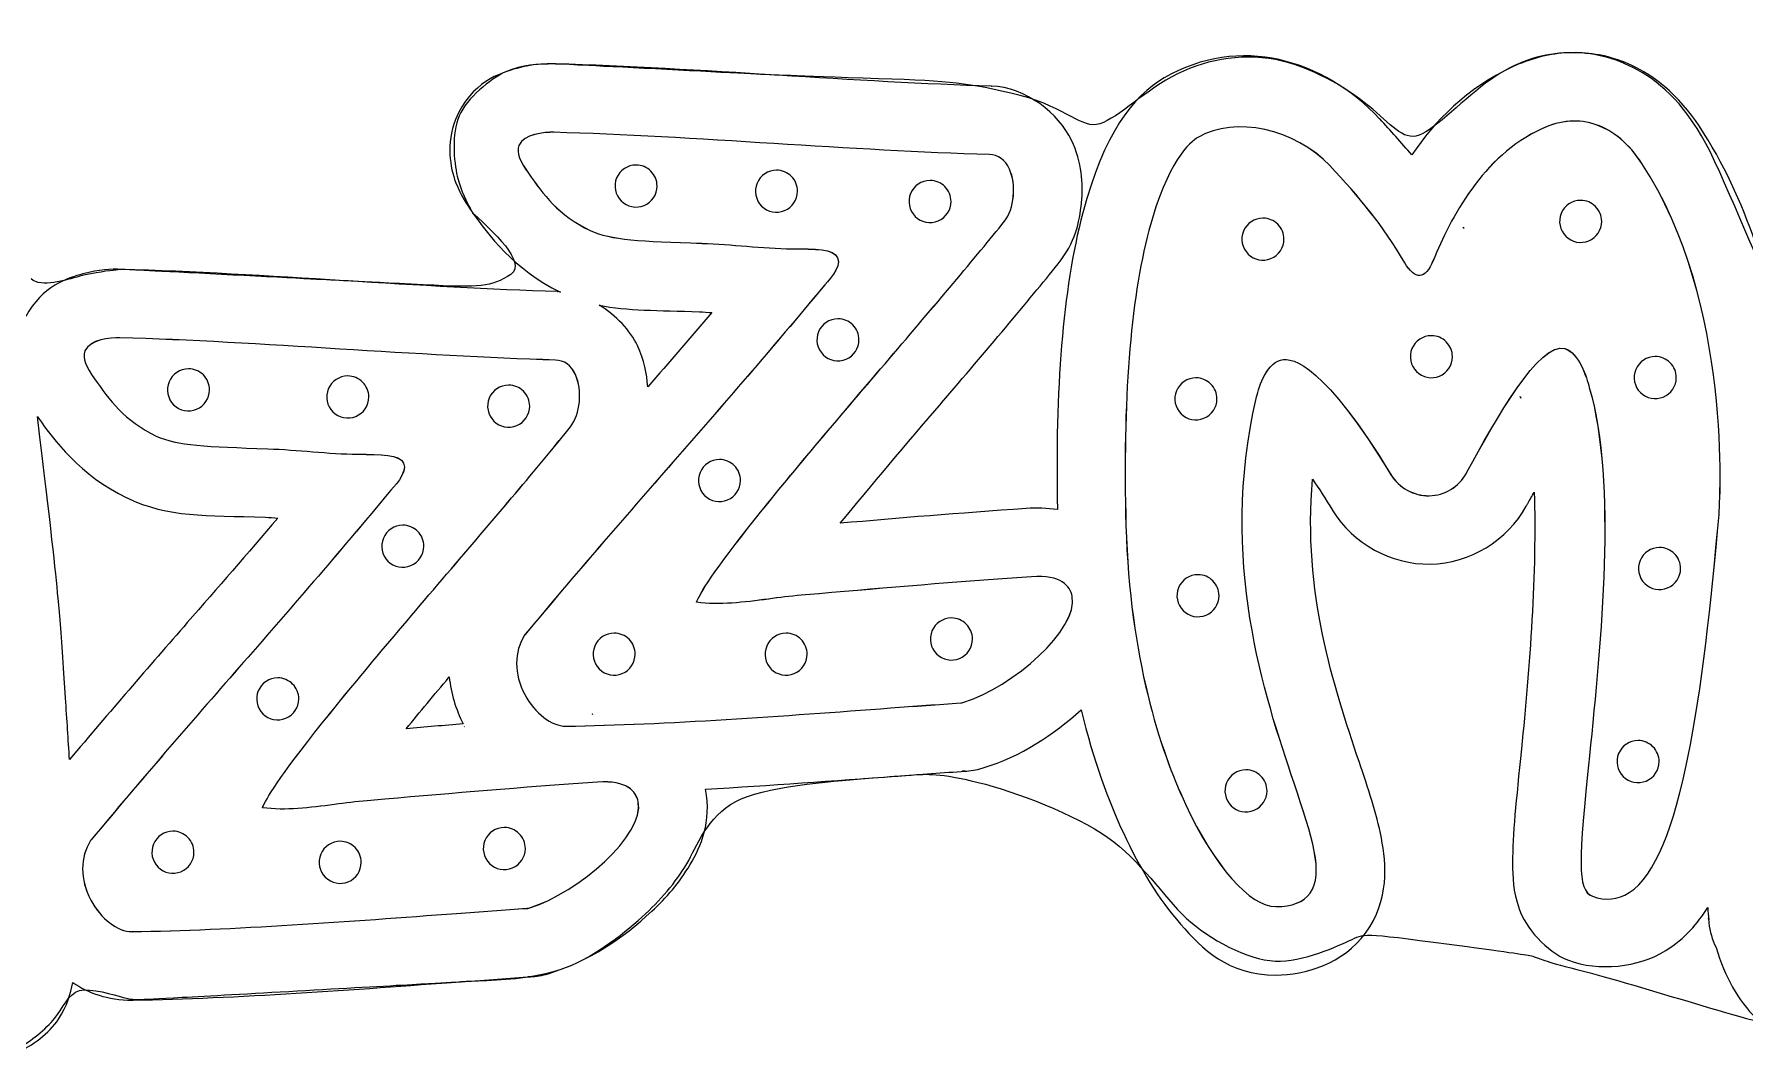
# Model space of a CAD drawing. Header units: millimetres. Extents: x 9.4 to 38.3, y 4.6 to 12.9.
# Drawn here: x 15.74 to 25.14, y 5.31 to 10.9 of the extents above; entities that cross this region are included whole.
import ezdxf

# ---------------------------------------------------------------- set-up
doc = ezdxf.new("R2010")
doc.units = ezdxf.units.MM
doc.layers.add('Outline', color=7, linetype='CONTINUOUS')

msp = doc.modelspace()

# ---------------------------------------------------------------- linework, layer by layer
at = {"layer": 'Outline', "color": 7}
for points in [[(24.445821, 10.760046)], [(18.594718, 10.363617)], [(24.02346, 10.383295)], [(24.322012, 10.404958)], [(19.046894, 10.183743)], [(19.818562, 10.155303)], [(20.661835, 10.09875)], [(24.236176, 9.989494)], [(18.1489, 9.921941)], [(22.490756, 9.891869)], [(23.590647, 9.842089)], [(18.84449, 9.414061)], [(20.156101, 9.338627)], [(16.210882, 9.234488)], [(23.416151, 9.245868)], [(24.645869, 9.131109)], [(16.588218, 9.063662)], [(17.463184, 9.024469)], [(18.347092, 8.974108)], [(22.122681, 9.013964)], [(23.9039, 8.912309)], [(15.758274, 8.80195)], [(15.764381, 8.792795)], [(19.505346, 8.565272)], [(17.765573, 8.204338)], [(24.669566, 8.081681)], [(21.219338, 7.92094)], [(22.134022, 7.932341)], [(20.779449, 7.694399)], [(18.926778, 7.611375)], [(19.871242, 7.611082)], [(17.078592, 7.365381)], [(18.020623, 7.37049)], [(24.551568, 7.020901)], [(22.397579, 6.859927)], [(18.835135, 6.791826)], [(16.50282, 6.522652)], [(18.323321, 6.542971)], [(17.421655, 6.467078)], [(22.561911, 6.108292)]]:
    msp.add_lwpolyline(points, close=True, dxfattribs=at)
for points in [[(19.827176, 10.676867), (19.826453, 10.676914)], [(20.997694, 10.617043), (20.999266, 10.616996)], [(23.132369, 10.437476), (23.131844, 10.438045)], [(23.593746, 9.837351), (23.595317, 9.834662)], [(17.442794, 9.547744), (17.442071, 9.54779)], [(18.613312, 9.487919), (18.614883, 9.487873)], [(23.608207, 8.490163), (23.612873, 8.499494)], [(23.608357, 8.490348), (23.613007, 8.49965)], [(16.25039, 8.354672), (16.25039, 8.354648), (16.250507, 8.354625)], [(23.944933, 8.322533), (23.945341, 8.323353)], [(20.051992, 7.827857), (19.95484, 7.819589)], [(20.051732, 7.827625), (19.954917, 7.81946)], [(18.43865, 7.604615), (18.435033, 7.599964)], [(18.438545, 7.604835), (18.435046, 7.600169)], [(15.912764, 7.254094), (15.912648, 7.255415), (15.902396, 7.41842)], [(18.806101, 7.166591), (18.805763, 7.166591), (18.809655, 7.166864)], [(20.830755, 7.227894), (20.836956, 7.227894), (20.84264, 7.229444)], [(20.830914, 7.228075), (20.836746, 7.228075), (20.842578, 7.229241)], [(18.104703, 7.095715), (18.103595, 7.097789)], [(20.936082, 6.865187), (20.941756, 6.866737)], [(20.471102, 6.824929), (20.472764, 6.825046)], [(20.855617, 6.852726), (20.839054, 6.852179)], [(17.667638, 6.698728), (17.570487, 6.69046)], [(17.667529, 6.698511), (17.570714, 6.690346)], [(16.054302, 6.475486), (16.050684, 6.470835)], [(16.054342, 6.475721), (16.050843, 6.471055)], [(18.44671, 6.098961), (18.452543, 6.098961), (18.458375, 6.100127)], [(18.446918, 6.098765), (18.452603, 6.098765), (18.458287, 6.100315)], [(24.939842, 6.035285), (24.938909, 6.045583), (24.940982, 6.0187)], [(23.054561, 5.963133), (23.054678, 5.963226)], [(24.703344, 5.866904), (24.703776, 5.867177)], [(18.551351, 5.735971), (18.557046, 5.73752)], [(18.086758, 5.695803), (18.08842, 5.69592)], [(18.471774, 5.7236), (18.454528, 5.723031)]]:
    msp.add_lwpolyline(points, dxfattribs=at)
for points in [[(23.131844, 10.438045), (22.82416, 10.764604), (22.362187, 10.902638), (21.948682, 10.662516)], [(24.526807, 10.71774), (24.399068, 10.78276), (24.273565, 10.80758), (24.143834, 10.799654)], [(18.391959, 10.714483), (18.301665, 10.690068), (18.140178, 10.640219), (18.055764, 10.433671)], [(18.564037, 10.738857), (18.523918, 10.738209), (18.418331, 10.736472), (18.330952, 10.696179)], [(18.603627, 10.73952), (18.545549, 10.740871), (18.482338, 10.738921), (18.391959, 10.714483)], [(18.788276, 10.730096), (18.604854, 10.739487), (18.604155, 10.739506), (18.564037, 10.738857)], [(18.605358, 10.739473), (18.604781, 10.73949), (18.604204, 10.739506), (18.603627, 10.73952)], [(19.826453, 10.676914), (19.417941, 10.702591), (18.991226, 10.728722), (18.605358, 10.739473)], [(19.643409, 10.68629), (19.460133, 10.695681), (18.971696, 10.720705), (18.788276, 10.730096)], [(22.559319, 10.763077), (22.362152, 10.800638), (22.158492, 10.759379), (21.989474, 10.667908)], [(23.071091, 10.508836), (22.947387, 10.609244), (22.756485, 10.725516), (22.559319, 10.763077)], [(23.86554, 10.724484), (23.609067, 10.605763), (23.43385, 10.423216), (23.308086, 10.239067)], [(24.143834, 10.799654), (24.014104, 10.791728), (23.880035, 10.750919), (23.740042, 10.652113)], [(24.149928, 10.799368), (24.05033, 10.792342), (23.95393, 10.76542), (23.86554, 10.724484)], [(24.445821, 10.760046), (24.351667, 10.792843), (24.249513, 10.806393), (24.149928, 10.799368)], [(24.887041, 10.398427), (24.781659, 10.559037), (24.633901, 10.694525), (24.445821, 10.760046)], [(24.924208, 10.301414), (24.797655, 10.537004), (24.654545, 10.65272), (24.526807, 10.71774)], [(18.330952, 10.696179), (18.243574, 10.655886), (18.117885, 10.550613), (18.075272, 10.453547)], [(20.295387, 10.660849), (19.826965, 10.676881), (19.826684, 10.676899), (19.643409, 10.68629)], [(20.999266, 10.616996), (20.641328, 10.627223), (20.229491, 10.652378), (19.827176, 10.676867)], [(21.105309, 10.578908), (20.81806, 10.642961), (20.763811, 10.644817), (20.295387, 10.660849)], [(21.948682, 10.662516), (21.775043, 10.562812), (21.616201, 10.353669), (21.501106, 9.921394)], [(21.989474, 10.667908), (21.820457, 10.576436), (21.672741, 10.420398), (21.576349, 10.406476)], [(23.740042, 10.652113), (23.600048, 10.553306), (23.439387, 10.380388), (23.348248, 10.347831)], [(21.439005, 10.320147), (21.371898, 10.464425), (21.18857, 10.612387), (20.997694, 10.617043)], [(21.576349, 10.406476), (21.479958, 10.392555), (21.39256, 10.514856), (21.105309, 10.578908)], [(18.055764, 10.433671), (18.001289, 10.300623), (18.026443, 10.167146), (18.055904, 10.089777)], [(18.075272, 10.453547), (18.032658, 10.356482), (18.045944, 10.204041), (18.064876, 10.121727)], [(22.858015, 10.180166), (22.667885, 10.38196), (22.33789, 10.454556), (22.136096, 10.336746)], [(22.858187, 10.180334), (22.668057, 10.382128), (22.337954, 10.454448), (22.13616, 10.336637)], [(23.348248, 10.347831), (23.257107, 10.315275), (23.194795, 10.408428), (23.071091, 10.508836)], [(23.308086, 10.239067), (23.250932, 10.30712), (23.192666, 10.373217), (23.132369, 10.437476)], [(24.322007, 10.404958), (24.228254, 10.437619), (24.126548, 10.431078), (24.023318, 10.383254)], [(24.572853, 10.191999), (24.430548, 10.408956), (24.22992, 10.478943), (24.02346, 10.383295)], [(18.594713, 10.363617), (18.544556, 10.364784), (18.429172, 10.354258), (18.40351, 10.29127)], [(18.594848, 10.363465), (18.544691, 10.364632), (18.429214, 10.354134), (18.403552, 10.291146)], [(19.803428, 10.301605), (19.395174, 10.327267), (18.971478, 10.353119), (18.594718, 10.363617)], [(19.80328, 10.301644), (19.395026, 10.327306), (18.971608, 10.352967), (18.594848, 10.363465)], [(24.023318, 10.383254), (23.693215, 10.230451), (23.524052, 9.894638), (23.424905, 9.656684)], [(24.02346, 10.383295), (23.693358, 10.230491), (23.524224, 9.894556), (23.425076, 9.656603)], [(24.572642, 10.192052), (24.501489, 10.30053), (24.415764, 10.372298), (24.322012, 10.404958)], [(25.340198, 9.143638), (25.28303, 9.531807), (25.156655, 9.988026), (24.887041, 10.398427)], [(18.40351, 10.29127), (18.38718, 10.251611), (18.411896, 10.201296), (18.45622, 10.138308)], [(18.403552, 10.291146), (18.387222, 10.251487), (18.411717, 10.20133), (18.456042, 10.138342)], [(20.988383, 10.240989), (20.620955, 10.251487), (20.205702, 10.277149), (19.80328, 10.301644)], [(20.988368, 10.241144), (20.620939, 10.251642), (20.20585, 10.27711), (19.803428, 10.301605)], [(21.493978, 9.976252), (21.504219, 10.084619), (21.497204, 10.195093), (21.439005, 10.320147)], [(22.136096, 10.336746), (22.087106, 10.308751), (21.964592, 10.201392), (21.864278, 9.824632)], [(22.13616, 10.336637), (22.08717, 10.308643), (21.964693, 10.20133), (21.86438, 9.82457)], [(25.331811, 9.428892), (25.232025, 9.56391), (25.050761, 10.065825), (24.924208, 10.301414)], [(19.046894, 10.183743), (19.000161, 10.183743), (18.95803, 10.155592), (18.940146, 10.112416)], [(19.128595, 10.149901), (19.106927, 10.17157), (19.077538, 10.183743), (19.046894, 10.183743)], [(19.162437, 10.0682), (19.162437, 10.098844), (19.150264, 10.128232), (19.128595, 10.149901)], [(19.818562, 10.155303), (19.771829, 10.155303), (19.729698, 10.127151), (19.711814, 10.083976)], [(19.900263, 10.121461), (19.878595, 10.143129), (19.849206, 10.155303), (19.818562, 10.155303)], [(21.097922, 10.161563), (21.074594, 10.211719), (21.036192, 10.239978), (20.988368, 10.241144)], [(21.098029, 10.161671), (21.0747, 10.211828), (21.036207, 10.239823), (20.988383, 10.240989)], [(21.07105, 9.874759), (21.124706, 9.942412), (21.137581, 10.076412), (21.097922, 10.161563)], [(21.0712, 9.874727), (21.124857, 9.94238), (21.137688, 10.076521), (21.098029, 10.161671)], [(23.269876, 9.646349), (23.149732, 9.853975), (23.017817, 10.009866), (22.858015, 10.180166)], [(23.26994, 9.646105), (23.149797, 9.853731), (23.017989, 10.010034), (22.858187, 10.180334)], [(24.996389, 8.262455), (24.999888, 8.309113), (25.075378, 9.426868), (24.572642, 10.192052)], [(24.996271, 8.262707), (24.99977, 8.309364), (25.075589, 9.426814), (24.572853, 10.191999)], [(18.055904, 10.089777), (18.085418, 10.012257), (18.118538, 9.965086), (18.1489, 9.921941)], [(18.064876, 10.121727), (18.083808, 10.039412), (18.121007, 9.972278), (18.134951, 9.947092)], [(18.456042, 10.138342), (18.536526, 10.024031), (18.62051, 9.906221), (18.795476, 9.823404)], [(18.45622, 10.138308), (18.536705, 10.023997), (18.620769, 9.906416), (18.795734, 9.823599)], [(18.940146, 10.112416), (18.922262, 10.069241), (18.932147, 10.019543), (18.965192, 9.986498)], [(19.09111, 9.961452), (19.134286, 9.979336), (19.162437, 10.021467), (19.162437, 10.0682)], [(19.711814, 10.083976), (19.69393, 10.0408), (19.703815, 9.991103), (19.73686, 9.958058)], [(19.934105, 10.039759), (19.934105, 10.070403), (19.921932, 10.099792), (19.900263, 10.121461)], [(20.661835, 10.09875), (20.615102, 10.09875), (20.572971, 10.070599), (20.555087, 10.027423)], [(20.743537, 10.064908), (20.721868, 10.086576), (20.692479, 10.09875), (20.661835, 10.09875)], [(20.777378, 9.983207), (20.777378, 10.013851), (20.765205, 10.043239), (20.743537, 10.064908)], [(18.965192, 9.986498), (18.998238, 9.953453), (19.047935, 9.943568), (19.09111, 9.961452)], [(19.862778, 9.933011), (19.905954, 9.950895), (19.934105, 9.993027), (19.934105, 10.039759)], [(20.555087, 10.027423), (20.537203, 9.984248), (20.547089, 9.93455), (20.580134, 9.901505)], [(20.706052, 9.876459), (20.749227, 9.894342), (20.777378, 9.936474), (20.777378, 9.983207)], [(21.365806, 9.641152), (21.458628, 9.758189), (21.483731, 9.867832), (21.493978, 9.976252)], [(24.236176, 9.989494), (24.189443, 9.989494), (24.147312, 9.961343), (24.129428, 9.918167)], [(24.317877, 9.955652), (24.296209, 9.977321), (24.26682, 9.989494), (24.236176, 9.989494)], [(18.134951, 9.947092), (18.148897, 9.921907), (18.148897, 9.921883), (18.148897, 9.921872)], [(18.148897, 9.921872), (18.303701, 9.777221), (18.458515, 9.632561), (18.34095, 9.570205)], [(18.1489, 9.921871), (18.230031, 9.806641), (18.376374, 9.607819), (18.631081, 9.485869)], [(19.73686, 9.958058), (19.769906, 9.925013), (19.819603, 9.915128), (19.862778, 9.933011)], [(20.43899, 9.12004), (20.683942, 9.408151), (20.916064, 9.679931), (21.0712, 9.874727)], [(20.439048, 9.120283), (20.684001, 9.408394), (20.915913, 9.679963), (21.07105, 9.874759)], [(20.580134, 9.901505), (20.613179, 9.86846), (20.662876, 9.858575), (20.706052, 9.876459)], [(21.500791, 9.920186), (21.388456, 9.492543), (21.349086, 8.950044), (21.361889, 8.290314)], [(21.501106, 9.921394), (21.501, 9.920992), (21.500895, 9.920589), (21.500791, 9.920186)], [(22.490756, 9.891869), (22.444023, 9.891869), (22.401892, 9.863718), (22.384008, 9.820543)], [(22.572457, 9.858027), (22.550789, 9.879696), (22.5214, 9.891869), (22.490756, 9.891869)], [(24.129428, 9.918167), (24.111544, 9.874992), (24.121429, 9.825295), (24.154474, 9.792249)], [(24.280392, 9.767203), (24.323568, 9.785087), (24.351719, 9.827218), (24.351719, 9.873951)], [(24.351719, 9.873951), (24.351719, 9.904595), (24.339546, 9.933984), (24.317877, 9.955652)], [(18.795476, 9.823404), (18.906288, 9.770914), (19.074255, 9.765082), (19.409023, 9.753417)], [(18.795734, 9.823599), (18.906546, 9.771109), (19.074365, 9.764983), (19.409133, 9.753319)], [(21.864278, 9.824632), (21.761631, 9.433875), (21.719525, 8.88786), (21.738187, 8.201994)], [(21.86438, 9.82457), (21.761733, 9.433813), (21.719741, 8.887919), (21.738404, 8.202052)], [(22.384008, 9.820543), (22.366124, 9.777367), (22.37601, 9.72767), (22.409055, 9.694625)], [(22.534973, 9.669578), (22.578148, 9.687462), (22.606299, 9.729593), (22.606299, 9.776326)], [(22.606299, 9.776326), (22.606299, 9.80697), (22.594126, 9.836359), (22.572457, 9.858027)], [(23.590647, 9.842089), (23.591405, 9.84077), (23.593367, 9.837992), (23.593746, 9.837351)], [(23.595317, 9.834662), (23.593804, 9.837278), (23.592164, 9.839487), (23.590647, 9.842089)], [(24.154474, 9.792249), (24.187519, 9.759204), (24.237217, 9.749319), (24.280392, 9.767203)], [(19.409023, 9.753417), (19.573491, 9.747585), (19.73796, 9.725423), (19.903594, 9.72309)], [(19.409133, 9.753319), (19.573601, 9.747487), (19.738041, 9.72568), (19.903676, 9.723347)], [(19.903594, 9.72309), (20.028403, 9.721923), (20.132216, 9.724256), (20.154379, 9.674099)], [(19.903676, 9.723347), (20.028485, 9.72218), (20.132144, 9.72441), (20.154306, 9.674254)], [(22.409055, 9.694625), (22.4421, 9.66158), (22.491797, 9.651694), (22.534973, 9.669578)], [(16.008146, 9.58545), (15.925254, 9.563116), (15.782743, 9.518304), (15.694256, 9.350772)], [(16.188294, 9.606648), (16.15629, 9.602914), (16.071641, 9.592936), (15.991266, 9.572287)], [(16.219769, 9.610396), (16.161658, 9.611748), (16.098498, 9.609793), (16.008146, 9.58545)], [(16.404338, 9.600973), (16.220996, 9.610364), (16.220297, 9.610382), (16.188294, 9.606648)], [(16.2215, 9.61035), (16.220923, 9.610367), (16.220346, 9.610382), (16.219769, 9.610396)], [(17.442071, 9.54779), (17.03358, 9.573466), (16.607377, 9.599598), (16.2215, 9.61035)], [(17.259105, 9.557167), (17.075909, 9.566558), (16.58768, 9.591582), (16.404338, 9.600973)], [(20.154306, 9.674254), (20.177635, 9.620598), (20.095987, 9.539852), (20.072658, 9.513024)], [(20.154379, 9.674099), (20.177707, 9.620443), (20.096057, 9.539959), (20.072728, 9.513131)], [(20.725676, 8.876769), (20.970295, 9.164487), (21.202524, 9.436116), (21.365328, 9.640537)], [(21.365328, 9.640537), (21.365487, 9.640742), (21.365647, 9.640947), (21.365806, 9.641152)], [(23.352558, 9.576069), (23.326896, 9.574903), (23.296704, 9.600858), (23.269876, 9.646349)], [(23.352757, 9.576118), (23.327095, 9.574952), (23.296768, 9.600614), (23.26994, 9.646105)], [(23.424905, 9.656684), (23.405075, 9.607694), (23.378219, 9.578402), (23.352558, 9.576069)], [(23.425076, 9.656603), (23.405247, 9.607612), (23.378419, 9.578451), (23.352757, 9.576118)], [(15.991266, 9.572287), (15.910891, 9.551639), (15.781369, 9.506609), (15.723164, 9.557909)], [(17.811618, 9.528895), (17.442583, 9.547757), (17.442302, 9.547776), (17.259105, 9.557167)], [(18.614883, 9.487873), (18.256946, 9.498099), (17.845109, 9.523255), (17.442794, 9.547744)], [(18.34095, 9.570205), (18.223387, 9.507848), (18.180654, 9.510032), (17.811618, 9.528895)], [(20.072728, 9.513131), (19.799781, 9.181862), (19.519835, 8.861091), (19.249221, 8.550818)], [(20.072658, 9.513024), (19.799711, 9.181755), (19.520066, 8.861082), (19.249453, 8.550809)], [(18.631081, 9.485869), (18.62513, 9.48629), (18.619281, 9.487774), (18.613312, 9.487919)], [(18.84449, 9.414061), (19.00069, 9.381395), (19.164283, 9.385616), (19.396042, 9.377541)], [(19.054471, 9.191002), (19.016042, 9.273626), (18.938814, 9.356611), (18.84449, 9.414061)], [(19.462634, 9.372962), (19.345161, 9.235386), (19.228259, 9.099597), (19.111017, 8.964913)], [(19.396042, 9.377541), (19.416279, 9.376821), (19.441266, 9.374297), (19.462634, 9.372962)], [(20.156101, 9.338627), (20.109368, 9.338627), (20.067237, 9.310476), (20.049353, 9.267301)], [(20.237802, 9.304785), (20.216134, 9.326454), (20.186745, 9.338627), (20.156101, 9.338627)], [(20.271644, 9.223084), (20.271644, 9.253728), (20.259471, 9.283117), (20.237802, 9.304785)], [(16.210882, 9.234488), (16.160725, 9.235655), (16.044824, 9.225129), (16.019162, 9.162141)], [(16.210645, 9.234351), (16.160488, 9.235518), (16.04501, 9.22502), (16.019349, 9.162032)], [(17.419077, 9.17253), (17.010823, 9.198192), (16.587405, 9.223853), (16.210645, 9.234351)], [(17.419076, 9.172477), (17.010822, 9.198138), (16.587641, 9.22399), (16.210882, 9.234488)], [(20.049353, 9.267301), (20.031469, 9.224125), (20.041354, 9.174428), (20.0744, 9.141383)], [(20.200317, 9.116336), (20.243493, 9.13422), (20.271644, 9.176351), (20.271644, 9.223084)], [(23.416151, 9.245868), (23.369418, 9.245868), (23.327286, 9.217717), (23.309403, 9.174542)], [(23.497852, 9.212026), (23.476183, 9.233695), (23.446795, 9.245868), (23.416151, 9.245868)], [(23.531694, 9.130325), (23.531694, 9.160969), (23.51952, 9.190358), (23.497852, 9.212026)], [(23.612873, 8.499494), (23.770343, 8.784106), (24.008296, 9.214522), (24.148269, 9.174863)], [(23.613007, 8.49965), (23.770477, 8.784261), (24.008401, 9.214719), (24.148374, 9.17506)], [(16.019162, 9.162141), (16.002832, 9.122482), (16.027547, 9.072167), (16.071871, 9.009179)], [(16.019349, 9.162032), (16.003019, 9.122373), (16.027514, 9.072216), (16.071839, 9.009228)], [(18.604015, 9.112015), (18.236587, 9.122513), (17.821496, 9.147981), (17.419076, 9.172477)], [(18.60418, 9.111875), (18.236751, 9.122373), (17.821499, 9.148035), (17.419077, 9.17253)], [(19.111017, 8.964913), (19.106817, 9.03666), (19.091846, 9.110694), (19.054471, 9.191002)], [(19.710927, 8.251086), (19.915054, 8.506537), (20.181265, 8.819342), (20.439048, 9.120283)], [(19.711131, 8.251042), (19.915258, 8.506493), (20.181207, 8.819099), (20.43899, 9.12004)], [(20.0744, 9.141383), (20.107445, 9.108338), (20.157142, 9.098452), (20.200317, 9.116336)], [(22.587572, 9.111875), (22.658725, 9.131705), (22.832525, 9.075716), (23.194121, 8.481998)], [(22.587747, 9.112015), (22.6589, 9.131844), (22.832316, 9.075797), (23.193911, 8.48208)], [(23.309403, 9.174542), (23.291519, 9.131366), (23.301404, 9.081669), (23.334449, 9.048624)], [(23.460367, 9.023577), (23.503543, 9.041461), (23.531694, 9.083592), (23.531694, 9.130325)], [(24.148269, 9.174863), (24.228754, 9.152701), (24.268412, 9.013894), (24.283576, 8.961404)], [(24.148374, 9.17506), (24.228858, 9.152898), (24.268603, 9.014127), (24.283766, 8.961637)], [(24.645869, 9.131109), (24.599136, 9.131109), (24.557005, 9.102958), (24.539121, 9.059783)], [(24.72757, 9.097268), (24.705902, 9.118936), (24.676513, 9.131109), (24.645869, 9.131109)], [(16.588218, 9.063662), (16.541485, 9.063662), (16.499354, 9.035511), (16.48147, 8.992336)], [(16.669919, 9.02982), (16.648251, 9.051489), (16.618862, 9.063662), (16.588218, 9.063662)], [(16.703761, 8.948119), (16.703761, 8.978763), (16.691588, 9.008152), (16.669919, 9.02982)], [(17.463184, 9.024469), (17.416451, 9.024469), (17.37432, 8.996318), (17.356436, 8.953142)], [(17.544885, 8.990627), (17.523217, 9.012296), (17.493828, 9.024469), (17.463184, 9.024469)], [(18.713569, 9.032433), (18.69024, 9.08259), (18.651838, 9.110849), (18.604015, 9.112015)], [(18.713825, 9.032557), (18.690496, 9.082714), (18.652004, 9.110709), (18.60418, 9.111875)], [(18.686997, 8.745613), (18.740653, 8.813267), (18.753484, 8.947407), (18.713825, 9.032557)], [(18.687214, 8.745629), (18.74087, 8.813283), (18.753228, 8.947283), (18.713569, 9.032433)], [(22.453389, 8.900659), (22.463887, 8.943817), (22.502597, 9.088686), (22.587747, 9.112015)], [(22.453432, 8.90075), (22.46393, 8.943908), (22.502422, 9.088546), (22.587572, 9.111875)], [(23.334449, 9.048624), (23.367494, 9.015579), (23.417192, 9.005693), (23.460367, 9.023577)], [(24.539121, 9.059783), (24.521237, 9.016607), (24.531122, 8.96691), (24.564167, 8.933865)], [(24.761412, 9.015566), (24.761412, 9.04621), (24.749239, 9.075599), (24.72757, 9.097268)], [(16.071839, 9.009228), (16.152323, 8.894917), (16.236307, 8.777107), (16.411273, 8.69429)], [(16.071871, 9.009179), (16.152356, 8.894868), (16.23642, 8.777287), (16.411386, 8.69447)], [(16.48147, 8.992336), (16.463586, 8.94916), (16.473471, 8.899463), (16.506517, 8.866418)], [(16.632434, 8.841371), (16.67561, 8.859255), (16.703761, 8.901386), (16.703761, 8.948119)], [(17.356436, 8.953142), (17.338552, 8.909967), (17.348437, 8.86027), (17.381482, 8.827225)], [(17.578727, 8.908926), (17.578727, 8.93957), (17.566554, 8.968959), (17.544885, 8.990627)], [(18.347092, 8.974108), (18.300359, 8.974108), (18.258228, 8.945957), (18.240344, 8.902781)], [(18.428793, 8.940266), (18.407125, 8.961935), (18.377736, 8.974108), (18.347092, 8.974108)], [(18.462635, 8.858565), (18.462635, 8.889209), (18.450462, 8.918598), (18.428793, 8.940266)], [(22.015933, 8.942637), (21.998049, 8.899462), (22.007934, 8.849764), (22.040979, 8.816719)], [(22.122681, 9.013964), (22.075948, 9.013964), (22.033817, 8.985813), (22.015933, 8.942637)], [(22.204382, 8.980122), (22.182714, 9.001791), (22.153325, 9.013964), (22.122681, 9.013964)], [(22.238224, 8.898421), (22.238224, 8.929065), (22.226051, 8.958454), (22.204382, 8.980122)], [(24.283576, 8.961404), (24.43638, 8.430674), (24.348897, 7.567509), (24.284743, 6.937631)], [(24.283766, 8.961637), (24.43657, 8.430907), (24.348954, 7.56735), (24.284804, 6.937473)], [(24.564167, 8.933865), (24.597212, 8.90082), (24.64691, 8.890934), (24.690085, 8.908818)], [(24.690085, 8.908818), (24.733261, 8.926702), (24.761412, 8.968833), (24.761412, 9.015566)], [(16.506517, 8.866418), (16.539562, 8.833373), (16.589259, 8.823487), (16.632434, 8.841371)], [(17.5074, 8.802178), (17.550576, 8.820062), (17.578727, 8.862193), (17.578727, 8.908926)], [(18.240344, 8.902781), (18.22246, 8.859606), (18.232345, 8.809909), (18.26539, 8.776863)], [(18.391308, 8.751817), (18.434484, 8.769701), (18.462635, 8.811832), (18.462635, 8.858565)], [(20.168544, 8.215111), (20.339762, 8.422846), (20.52987, 8.648172), (20.724767, 8.875699)], [(20.724767, 8.875699), (20.725071, 8.876055), (20.725374, 8.876412), (20.725676, 8.876769)], [(22.166897, 8.791673), (22.210073, 8.809557), (22.238224, 8.851688), (22.238224, 8.898421)], [(22.662162, 6.786061), (22.497694, 7.273632), (22.249262, 8.011832), (22.453389, 8.900659)], [(22.662225, 6.785994), (22.497757, 7.273566), (22.249305, 8.011922), (22.453432, 8.90075)], [(23.907431, 8.901921), (23.904292, 8.908815), (23.903514, 8.913086), (23.9039, 8.912309)], [(23.9039, 8.912309), (23.90418, 8.911753), (23.906654, 8.903921), (23.907431, 8.901921)], [(15.872116, 7.80166), (15.858037, 7.961845), (15.83409, 8.173174), (15.758274, 8.80195)], [(15.758344, 8.801953), (15.760323, 8.799131), (15.762424, 8.795576), (15.764381, 8.792795)], [(15.764381, 8.792725), (15.845939, 8.67689), (15.993191, 8.476444), (16.25039, 8.354672)], [(17.381482, 8.827225), (17.414528, 8.794179), (17.464225, 8.784294), (17.5074, 8.802178)], [(18.054694, 7.991154), (18.299647, 8.279265), (18.532078, 8.550834), (18.687214, 8.745629)], [(18.054787, 7.990926), (18.299739, 8.279037), (18.531861, 8.550818), (18.686997, 8.745613)], [(18.26539, 8.776863), (18.298436, 8.743818), (18.348133, 8.733933), (18.391308, 8.751817)], [(22.040979, 8.816719), (22.074025, 8.783674), (22.123722, 8.773789), (22.166897, 8.791673)], [(16.411273, 8.69429), (16.522084, 8.6418), (16.690052, 8.635968), (17.02482, 8.624303)], [(16.411386, 8.69447), (16.522198, 8.64198), (16.690017, 8.635854), (17.024784, 8.62419)], [(17.024784, 8.62419), (17.189252, 8.618358), (17.353693, 8.596551), (17.519328, 8.594218)], [(17.02482, 8.624303), (17.189288, 8.618471), (17.353756, 8.596309), (17.519391, 8.593976)], [(17.519328, 8.594218), (17.644137, 8.593051), (17.747796, 8.595282), (17.769958, 8.545125)], [(17.519391, 8.593976), (17.6442, 8.592809), (17.748013, 8.595142), (17.770175, 8.544985)], [(19.505346, 8.565272), (19.458613, 8.565272), (19.416481, 8.537121), (19.398598, 8.493946)], [(19.587047, 8.531431), (19.565378, 8.553099), (19.53599, 8.565272), (19.505346, 8.565272)], [(17.769958, 8.545125), (17.793287, 8.491469), (17.711637, 8.410723), (17.688309, 8.383895)], [(17.770175, 8.544985), (17.793504, 8.491329), (17.711853, 8.410845), (17.688524, 8.384017)], [(19.249221, 8.550818), (18.983273, 8.246377), (18.707993, 7.930271), (18.438545, 7.604835)], [(19.249453, 8.550809), (18.983505, 8.246369), (18.708098, 7.930051), (18.43865, 7.604615)], [(19.398598, 8.493946), (19.380714, 8.45077), (19.390599, 8.401073), (19.423644, 8.368028)], [(19.620889, 8.449729), (19.620889, 8.480373), (19.608715, 8.509762), (19.587047, 8.531431)], [(23.193911, 8.48208), (23.239402, 8.408594), (23.317918, 8.365158), (23.404234, 8.366325)], [(23.194121, 8.481998), (23.239612, 8.408512), (23.317764, 8.365354), (23.40408, 8.36652)], [(23.40408, 8.36652), (23.490397, 8.367686), (23.566216, 8.414344), (23.608207, 8.490163)], [(23.404234, 8.366325), (23.490551, 8.367491), (23.566365, 8.41453), (23.608357, 8.490348)], [(17.688524, 8.384017), (17.415577, 8.052748), (17.135632, 7.731977), (16.865018, 7.421704)], [(17.688309, 8.383895), (17.415363, 8.052626), (17.135718, 7.731953), (16.865104, 7.42168)], [(19.423644, 8.368028), (19.456689, 8.334983), (19.506387, 8.325097), (19.549562, 8.342981)], [(19.549562, 8.342981), (19.592738, 8.360865), (19.620889, 8.402996), (19.620889, 8.449729)], [(23.018548, 6.906243), (22.880217, 7.316327), (22.70821, 7.83724), (22.763571, 8.45656)], [(22.763571, 8.45656), (22.79741, 8.406558), (22.833534, 8.351171), (22.872924, 8.286492)], [(23.980631, 8.385753), (23.996506, 7.960101), (23.955434, 7.413116), (23.910872, 6.975568)], [(23.945341, 8.323353), (23.956361, 8.343261), (23.969048, 8.365005), (23.980631, 8.385753)], [(16.250507, 8.354625), (16.483759, 8.244167), (16.676723, 8.260085), (17.011654, 8.248415)], [(21.190614, 8.295759), (20.813933, 8.270272), (20.493061, 8.243088), (20.168544, 8.215111)], [(21.361889, 8.290314), (21.30464, 8.298192), (21.247056, 8.300143), (21.190614, 8.295759)], [(22.872924, 8.286492), (22.873393, 8.285716), (22.873863, 8.284941), (22.874337, 8.284168)], [(22.874337, 8.284168), (22.98684, 8.102433), (23.193942, 7.987459), (23.409441, 7.990371)], [(23.409441, 7.990371), (23.62935, 7.993343), (23.834405, 8.122272), (23.93737, 8.308181)], [(23.93737, 8.308181), (23.939994, 8.31291), (23.942515, 8.317695), (23.944933, 8.322533)], [(17.078247, 8.243836), (16.912406, 8.049615), (16.74609, 7.857285), (16.581713, 7.668818)], [(17.011654, 8.248415), (17.031892, 8.247696), (17.056879, 8.245171), (17.078247, 8.243836)], [(17.765573, 8.204338), (17.71884, 8.204338), (17.676709, 8.176187), (17.658825, 8.133011)], [(17.847275, 8.170496), (17.825606, 8.192165), (17.796217, 8.204338), (17.765573, 8.204338)], [(19.378648, 7.780831), (19.397311, 7.826322), (19.465976, 7.945479), (19.710927, 8.251086)], [(19.378696, 7.780967), (19.397359, 7.826458), (19.466179, 7.945435), (19.711131, 8.251042)], [(21.738187, 8.201994), (21.759183, 7.471803), (21.927142, 6.966965), (22.064782, 6.671856)], [(21.738404, 8.202052), (21.7594, 7.471861), (21.927367, 6.966792), (22.065007, 6.671683)], [(24.502867, 6.185277), (24.790978, 6.367242), (24.909954, 7.291062), (24.996271, 8.262707)], [(24.502879, 6.185064), (24.790989, 6.367029), (24.910072, 7.290812), (24.996389, 8.262455)], [(17.658825, 8.133011), (17.640941, 8.089836), (17.650827, 8.040139), (17.683872, 8.007094)], [(17.80979, 7.982047), (17.852965, 7.999931), (17.881116, 8.042062), (17.881116, 8.088795)], [(17.881116, 8.088795), (17.881116, 8.119439), (17.868943, 8.148828), (17.847275, 8.170496)], [(24.669566, 8.081681), (24.622833, 8.081681), (24.580702, 8.05353), (24.562818, 8.010354)], [(24.751267, 8.047839), (24.729598, 8.069507), (24.70021, 8.081681), (24.669566, 8.081681)], [(17.326928, 7.121929), (17.531055, 7.377379), (17.797003, 7.689985), (18.054787, 7.990926)], [(17.327091, 7.121957), (17.531218, 7.377407), (17.796912, 7.690213), (18.054694, 7.991154)], [(17.683872, 8.007094), (17.716917, 7.974048), (17.766614, 7.964163), (17.80979, 7.982047)], [(24.562818, 8.010354), (24.544934, 7.967178), (24.554819, 7.917481), (24.587864, 7.884436)], [(24.785109, 7.966138), (24.785109, 7.996781), (24.772936, 8.02617), (24.751267, 8.047839)], [(21.219338, 7.92094), (20.787756, 7.891779), (20.429658, 7.860285), (20.051732, 7.827625)], [(21.219362, 7.920874), (20.787779, 7.891713), (20.429919, 7.860517), (20.051992, 7.827857)], [(21.443295, 7.813627), (21.430464, 7.869617), (21.383806, 7.933771), (21.219338, 7.92094)], [(21.44312, 7.813387), (21.430289, 7.869377), (21.38383, 7.933705), (21.219362, 7.920874)], [(22.134022, 7.932341), (22.087289, 7.932341), (22.045158, 7.904189), (22.027274, 7.861014)], [(22.215723, 7.898499), (22.194055, 7.920167), (22.164666, 7.932341), (22.134022, 7.932341)], [(22.249565, 7.816798), (22.249565, 7.847441), (22.237392, 7.87683), (22.215723, 7.898499)], [(24.713782, 7.85939), (24.756958, 7.877273), (24.785109, 7.919405), (24.785109, 7.966138)], [(15.902279, 7.41981), (15.891578, 7.580329), (15.880579, 7.710904), (15.872116, 7.80166)], [(19.954917, 7.81946), (19.893096, 7.813627), (19.833608, 7.806629), (19.775286, 7.798464)], [(19.95484, 7.819589), (19.893019, 7.813756), (19.833846, 7.806566), (19.775524, 7.798401)], [(20.842578, 7.229241), (21.120191, 7.315558), (21.478288, 7.632829), (21.443295, 7.813627)], [(20.84264, 7.229444), (21.120253, 7.315761), (21.478113, 7.632589), (21.44312, 7.813387)], [(22.027274, 7.861014), (22.00939, 7.817838), (22.019276, 7.768141), (22.052321, 7.735096)], [(22.178239, 7.71005), (22.221414, 7.727933), (22.249565, 7.770065), (22.249565, 7.816798)], [(24.587864, 7.884436), (24.620909, 7.851391), (24.670607, 7.841506), (24.713782, 7.85939)], [(19.775524, 7.798401), (19.637884, 7.780905), (19.506957, 7.763335), (19.378648, 7.780831)], [(19.775286, 7.798464), (19.637646, 7.780967), (19.507004, 7.763471), (19.378696, 7.780967)], [(22.052321, 7.735096), (22.085366, 7.702051), (22.135063, 7.692166), (22.178239, 7.71005)], [(16.581713, 7.668818), (16.370559, 7.427103), (16.152353, 7.174355), (15.93468, 6.916304)], [(20.672701, 7.623073), (20.654817, 7.579897), (20.664702, 7.5302), (20.697748, 7.497155)], [(20.779449, 7.694399), (20.732716, 7.694399), (20.690585, 7.666248), (20.672701, 7.623073)], [(20.86115, 7.660558), (20.839482, 7.682226), (20.810093, 7.694399), (20.779449, 7.694399)], [(20.894992, 7.578856), (20.894992, 7.6095), (20.882819, 7.638889), (20.86115, 7.660558)], [(18.435033, 7.599964), (18.375545, 7.508982), (18.375412, 7.386514), (18.436071, 7.273369)], [(18.435046, 7.600169), (18.375558, 7.509187), (18.375558, 7.38671), (18.436212, 7.273566)], [(18.82003, 7.540048), (18.802146, 7.496873), (18.812031, 7.447176), (18.845077, 7.414131)], [(18.926778, 7.611375), (18.880045, 7.611375), (18.837914, 7.583224), (18.82003, 7.540048)], [(19.008479, 7.577533), (18.986811, 7.599202), (18.957422, 7.611375), (18.926778, 7.611375)], [(19.042321, 7.495832), (19.042321, 7.526476), (19.030148, 7.555865), (19.008479, 7.577533)], [(19.764494, 7.539755), (19.74661, 7.49658), (19.756495, 7.446883), (19.78954, 7.413838)], [(19.871242, 7.611082), (19.824509, 7.611082), (19.782378, 7.582931), (19.764494, 7.539755)], [(19.952943, 7.57724), (19.931274, 7.598909), (19.901886, 7.611082), (19.871242, 7.611082)], [(19.986785, 7.495539), (19.986785, 7.526183), (19.974612, 7.555572), (19.952943, 7.57724)], [(20.823665, 7.472108), (20.866841, 7.489992), (20.894992, 7.532123), (20.894992, 7.578856)], [(18.970994, 7.389084), (19.01417, 7.406968), (19.042321, 7.449099), (19.042321, 7.495832)], [(19.915458, 7.388791), (19.958634, 7.406675), (19.986785, 7.448806), (19.986785, 7.495539)], [(20.697748, 7.497155), (20.730793, 7.46411), (20.78049, 7.454224), (20.823665, 7.472108)], [(15.902396, 7.41842), (15.902358, 7.418884), (15.902319, 7.419347), (15.902279, 7.41981)], [(16.865104, 7.42168), (16.599156, 7.11724), (16.323749, 6.800922), (16.054302, 6.475486)], [(16.865018, 7.421704), (16.599069, 7.117263), (16.32379, 6.801158), (16.054342, 6.475721)], [(17.078592, 7.365381), (17.031859, 7.365381), (16.989728, 7.337229), (16.971844, 7.294054)], [(17.160293, 7.331539), (17.138625, 7.353207), (17.109236, 7.365381), (17.078592, 7.365381)], [(17.194135, 7.249837), (17.194135, 7.280481), (17.181962, 7.30987), (17.160293, 7.331539)], [(17.784441, 7.085988), (17.861036, 7.178995), (17.935784, 7.269998), (18.020623, 7.37049)], [(18.020623, 7.37049), (18.030277, 7.280115), (18.056711, 7.192331), (18.096988, 7.112506)], [(18.845077, 7.414131), (18.878122, 7.381086), (18.927819, 7.3712), (18.970994, 7.389084)], [(19.78954, 7.413838), (19.822585, 7.380792), (19.872283, 7.370907), (19.915458, 7.388791)], [(15.93468, 6.916304), (15.927439, 7.027691), (15.920808, 7.133103), (15.912764, 7.254094)], [(16.971844, 7.294054), (16.95396, 7.250878), (16.963845, 7.201181), (16.996891, 7.168136)], [(17.122808, 7.143089), (17.165984, 7.160973), (17.194135, 7.203104), (17.194135, 7.249837)], [(18.436071, 7.273369), (18.490894, 7.169556), (18.58193, 7.099737), (18.662414, 7.099737)], [(18.436212, 7.273566), (18.491035, 7.169753), (18.582017, 7.099766), (18.662502, 7.099766)], [(16.996891, 7.168136), (17.029936, 7.135091), (17.079633, 7.125205), (17.122808, 7.143089)], [(18.662414, 7.099737), (19.21064, 7.107902), (19.866179, 7.156831), (20.444732, 7.199989)], [(18.662502, 7.099766), (19.210729, 7.107931), (19.866268, 7.156922), (20.444822, 7.20008)], [(18.809655, 7.166864), (18.808384, 7.166782), (18.807371, 7.166676), (18.806101, 7.166591)], [(20.444732, 7.199989), (20.577706, 7.20932), (20.707113, 7.219729), (20.830755, 7.227894)], [(20.444822, 7.20008), (20.577796, 7.209412), (20.707271, 7.219909), (20.830914, 7.228075)], [(20.954331, 6.870405), (21.162449, 6.935113), (21.338349, 7.050577), (21.491668, 7.189649)], [(21.491668, 7.189649), (21.55975, 6.908175), (21.644917, 6.682684), (21.724091, 6.512932)], [(16.994296, 6.651702), (17.012959, 6.697193), (17.082139, 6.81635), (17.327091, 7.121957)], [(16.994493, 6.651853), (17.013156, 6.697344), (17.081976, 6.816321), (17.326928, 7.121929)], [(18.096988, 7.112506), (17.992165, 7.103791), (17.888054, 7.094919), (17.784441, 7.085988)], [(18.103595, 7.097789), (18.103852, 7.097305), (18.104155, 7.096838), (18.104412, 7.096353)], [(18.104412, 7.096353), (18.104528, 7.096147), (18.104598, 7.095922), (18.104703, 7.095715)], [(23.910872, 6.975568), (23.881627, 6.688383), (23.861798, 6.504498), (23.862278, 6.347787)], [(24.551568, 7.020901), (24.504836, 7.020901), (24.462704, 6.992749), (24.44482, 6.949574)], [(24.63327, 6.987059), (24.611601, 7.008727), (24.582212, 7.020901), (24.551568, 7.020901)], [(24.667112, 6.905357), (24.667112, 6.936001), (24.654938, 6.96539), (24.63327, 6.987059)], [(20.839054, 6.852179), (20.871826, 6.852268), (20.904445, 6.856642), (20.936082, 6.865187)], [(20.941756, 6.866737), (20.945969, 6.867886), (20.950161, 6.869109), (20.954331, 6.870405)], [(22.397579, 6.859927), (22.350846, 6.859927), (22.308715, 6.831776), (22.290831, 6.7886)], [(22.479281, 6.826085), (22.457612, 6.847754), (22.428223, 6.859927), (22.397579, 6.859927)], [(23.018979, 6.904967), (23.018836, 6.905393), (23.018692, 6.905818), (23.018548, 6.906243)], [(23.141683, 6.48457), (23.114443, 6.626433), (23.068479, 6.756467), (23.018979, 6.904967)], [(24.284804, 6.937473), (24.226482, 6.364751), (24.213341, 6.198088), (24.300824, 6.165427)], [(24.284743, 6.937631), (24.226421, 6.364909), (24.21359, 6.198108), (24.301073, 6.165448)], [(24.44482, 6.949574), (24.426937, 6.906398), (24.436822, 6.856701), (24.469867, 6.823656)], [(24.595785, 6.798609), (24.63896, 6.816493), (24.667112, 6.858625), (24.667112, 6.905357)], [(18.835135, 6.791826), (18.403552, 6.762665), (18.045455, 6.731171), (17.667529, 6.698511)], [(18.835008, 6.791745), (18.403426, 6.762584), (18.045565, 6.731388), (17.667638, 6.698728)], [(19.059284, 6.684258), (19.046453, 6.740247), (18.999476, 6.804576), (18.835008, 6.791745)], [(19.059091, 6.684514), (19.046261, 6.740503), (18.999603, 6.804657), (18.835135, 6.791826)], [(19.428687, 6.754123), (19.781196, 6.774134), (20.13901, 6.800156), (20.471102, 6.824929)], [(19.624923, 6.701089), (19.794519, 6.773995), (20.180733, 6.80307), (20.326174, 6.814018)], [(20.326174, 6.814018), (20.471614, 6.824965), (20.472275, 6.825012), (20.557525, 6.831326)], [(20.472764, 6.825046), (20.607586, 6.834518), (20.736248, 6.844843), (20.855617, 6.852726)], [(20.557525, 6.831326), (20.642774, 6.83764), (20.71724, 6.843156), (20.925724, 6.791099)], [(20.925724, 6.791099), (21.134208, 6.739042), (21.458573, 6.614709), (21.638423, 6.488769)], [(22.290831, 6.7886), (22.272947, 6.745425), (22.282833, 6.695728), (22.315878, 6.662683)], [(22.513122, 6.744384), (22.513122, 6.775028), (22.500949, 6.804417), (22.479281, 6.826085)], [(22.749494, 6.182997), (22.827646, 6.291476), (22.761309, 6.488619), (22.662162, 6.786061)], [(22.749708, 6.182944), (22.827859, 6.291423), (22.761372, 6.488552), (22.662225, 6.785994)], [(24.469867, 6.823656), (24.502912, 6.790611), (24.552609, 6.780726), (24.595785, 6.798609)], [(17.570714, 6.690346), (17.508893, 6.684514), (17.449404, 6.677515), (17.391082, 6.66935)], [(17.570487, 6.69046), (17.508665, 6.684627), (17.449492, 6.677437), (17.39117, 6.669272)], [(18.458287, 6.100315), (18.7359, 6.186632), (19.094277, 6.50346), (19.059284, 6.684258)], [(18.458375, 6.100127), (18.735988, 6.186444), (19.094085, 6.503715), (19.059091, 6.684514)], [(19.336173, 6.362612), (19.391625, 6.46301), (19.455326, 6.628183), (19.624923, 6.701089)], [(19.343846, 6.339125), (19.402655, 6.439724), (19.463405, 6.572103), (19.428687, 6.754123)], [(22.441796, 6.637636), (22.484971, 6.65552), (22.513122, 6.697651), (22.513122, 6.744384)], [(17.39117, 6.669272), (17.25353, 6.651776), (17.122604, 6.634206), (16.994296, 6.651702)], [(17.391082, 6.66935), (17.253442, 6.651853), (17.122801, 6.634357), (16.994493, 6.651853)], [(22.064782, 6.671856), (22.224584, 6.328923), (22.419604, 6.108067), (22.56191, 6.108067)], [(22.065007, 6.671683), (22.22481, 6.328749), (22.419605, 6.108292), (22.561911, 6.108292)], [(22.315878, 6.662683), (22.348923, 6.629638), (22.39862, 6.619752), (22.441796, 6.637636)], [(16.50282, 6.522652), (16.456087, 6.522652), (16.413956, 6.4945), (16.396072, 6.451325)], [(16.584521, 6.48881), (16.562853, 6.510478), (16.533464, 6.522652), (16.50282, 6.522652)], [(16.618363, 6.407108), (16.618363, 6.437752), (16.60619, 6.467141), (16.584521, 6.48881)], [(18.323321, 6.542971), (18.276589, 6.542971), (18.234457, 6.514819), (18.216573, 6.471644)], [(18.405023, 6.509129), (18.383354, 6.530797), (18.353965, 6.542971), (18.323321, 6.542971)], [(18.438865, 6.427427), (18.438865, 6.458071), (18.426691, 6.48746), (18.405023, 6.509129)], [(21.638423, 6.488769), (21.818274, 6.36283), (21.943839, 6.162713), (22.069523, 6.045588)], [(21.724091, 6.512932), (21.815659, 6.316447), (21.917636, 6.149092), (22.038004, 6.012638)], [(23.054678, 5.963226), (23.186387, 6.146044), (23.168923, 6.342707), (23.141683, 6.48457)], [(16.050684, 6.470835), (15.991196, 6.379853), (15.991581, 6.257385), (16.052234, 6.14424)], [(16.050843, 6.471055), (15.991354, 6.380073), (15.991354, 6.257596), (16.052009, 6.144452)], [(16.396072, 6.451325), (16.378188, 6.408149), (16.388073, 6.358452), (16.421119, 6.325407)], [(16.547036, 6.30036), (16.590212, 6.318244), (16.618363, 6.360376), (16.618363, 6.407108)], [(17.314907, 6.395751), (17.297023, 6.352575), (17.306908, 6.302878), (17.339953, 6.269833)], [(17.421655, 6.467078), (17.374922, 6.467078), (17.332791, 6.438926), (17.314907, 6.395751)], [(17.503356, 6.433236), (17.481688, 6.454904), (17.452299, 6.467078), (17.421655, 6.467078)], [(17.537198, 6.351534), (17.537198, 6.382178), (17.525025, 6.411567), (17.503356, 6.433236)], [(18.216573, 6.471644), (18.19869, 6.428468), (18.208575, 6.378771), (18.24162, 6.345726)], [(18.367538, 6.320679), (18.410713, 6.338563), (18.438865, 6.380695), (18.438865, 6.427427)], [(16.421119, 6.325407), (16.454164, 6.292362), (16.503861, 6.282477), (16.547036, 6.30036)], [(17.465871, 6.244786), (17.509047, 6.26267), (17.537198, 6.304802), (17.537198, 6.351534)], [(18.24162, 6.345726), (18.274665, 6.312681), (18.324362, 6.302796), (18.367538, 6.320679)], [(19.098174, 6.06784), (19.196555, 6.159668), (19.280721, 6.262214), (19.336173, 6.362612)], [(19.133432, 6.082759), (19.213031, 6.157494), (19.284864, 6.238227), (19.343846, 6.339125)], [(23.862278, 6.347787), (23.862523, 6.269431), (23.863351, 6.195882), (23.898273, 6.095635)], [(17.339953, 6.269833), (17.372999, 6.236788), (17.422696, 6.226903), (17.465871, 6.244786)], [(16.052009, 6.144452), (16.106832, 6.040639), (16.197814, 5.970652), (16.278298, 5.970652)], [(16.052234, 6.14424), (16.107057, 6.040427), (16.197576, 5.970607), (16.278061, 5.970607)], [(22.56191, 6.108067), (22.651725, 6.108067), (22.713334, 6.13284), (22.749494, 6.182997)], [(22.561911, 6.108292), (22.651727, 6.108292), (22.713548, 6.132787), (22.749708, 6.182944)], [(24.300824, 6.165427), (24.371977, 6.138599), (24.439892, 6.145405), (24.502879, 6.185064)], [(24.301073, 6.165448), (24.372226, 6.13862), (24.439879, 6.145618), (24.502867, 6.185277)], [(16.278061, 5.970607), (16.826287, 5.978773), (17.481825, 6.027701), (18.06038, 6.07086)], [(16.278298, 5.970652), (16.826525, 5.978817), (17.482065, 6.027808), (18.060619, 6.070966)], [(18.06038, 6.07086), (18.193353, 6.080191), (18.323277, 6.0906), (18.446918, 6.098765)], [(18.060619, 6.070966), (18.193593, 6.080298), (18.323068, 6.090796), (18.44671, 6.098961)], [(18.569987, 5.741279), (18.789529, 5.80954), (18.974233, 5.933288), (19.133432, 6.082759)], [(18.66507, 5.775603), (18.821544, 5.833633), (18.999793, 5.976012), (19.098174, 6.06784)], [(22.069523, 6.045588), (22.195208, 5.928463), (22.404792, 5.816239), (22.557272, 5.808818)], [(23.898273, 6.095635), (23.933155, 5.995488), (24.046306, 5.859389), (24.169083, 5.813366)], [(24.703776, 5.867177), (24.80941, 5.933893), (24.879275, 6.015578), (24.934124, 6.103381)], [(24.934124, 6.103381), (24.936267, 6.080241), (24.937358, 6.05898), (24.939842, 6.035285)], [(24.940982, 6.0187), (24.945323, 5.9715), (24.958548, 5.925547), (24.979962, 5.883261)], [(22.038004, 6.012638), (22.158395, 5.876158), (22.296307, 5.732077), (22.561968, 5.732077)], [(22.557272, 5.808818), (22.70975, 5.801396), (22.906787, 5.893819), (22.980678, 5.928478)], [(22.561968, 5.732077), (22.720921, 5.732077), (22.934262, 5.796261), (23.054561, 5.963133)], [(22.980678, 5.928478), (23.054567, 5.963138), (23.05466, 5.963213), (23.611872, 5.888289)], [(23.611872, 5.888289), (24.169083, 5.813366), (23.835566, 5.858216), (24.215016, 5.762713)], [(24.169083, 5.813366), (24.333702, 5.751621), (24.553883, 5.772797), (24.703344, 5.866904)], [(24.979962, 5.883261), (25.029851, 5.723649), (25.098707, 5.593305), (25.200059, 5.494144)], [(18.227184, 5.703067), (18.366436, 5.710248), (18.508597, 5.717574), (18.66507, 5.775603)], [(18.454528, 5.723031), (18.487227, 5.723116), (18.519776, 5.727466), (18.551351, 5.735971)], [(18.557046, 5.73752), (18.561382, 5.738696), (18.565696, 5.739949), (18.569987, 5.741279)], [(24.215016, 5.762713), (24.594465, 5.66721), (25.164226, 5.471448), (25.439267, 5.424507)], [(15.852421, 5.493596), (15.898149, 5.550747), (15.929186, 5.631159), (15.989684, 5.646784)], [(15.874872, 5.490445), (15.922819, 5.564277), (15.940448, 5.629983), (15.952467, 5.691473)], [(15.952467, 5.691473), (16.037889, 5.632889), (16.143095, 5.594604), (16.278138, 5.594604)], [(15.989684, 5.646784), (16.050182, 5.662409), (16.18045, 5.623661), (16.23014, 5.60914)], [(16.283741, 5.594651), (16.849356, 5.603075), (17.508601, 5.652674), (18.086758, 5.695803)], [(16.553365, 5.609817), (16.824657, 5.624997), (17.545863, 5.665458), (17.816567, 5.680649)], [(17.816567, 5.680649), (18.08727, 5.695839), (18.087931, 5.695886), (18.227184, 5.703067)], [(18.08842, 5.69592), (18.22318, 5.705388), (18.352337, 5.715713), (18.471774, 5.7236)], [(16.23014, 5.60914), (16.27983, 5.594618), (16.282072, 5.594637), (16.553365, 5.609817)], [(16.278138, 5.594604), (16.280005, 5.594606), (16.281873, 5.594621), (16.283741, 5.594651)], [(15.647599, 5.310444), (15.726389, 5.339143), (15.82402, 5.41214), (15.874872, 5.490445)], [(15.658529, 5.333328), (15.715782, 5.364445), (15.806692, 5.436446), (15.852421, 5.493596)]]:
    msp.add_open_spline(points, degree=3, dxfattribs=at)

doc.saveas('drawing.dxf')
